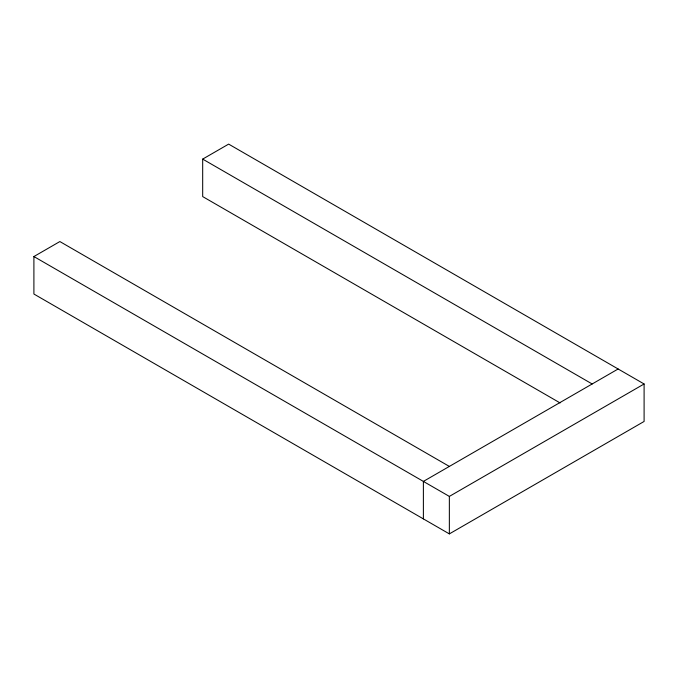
<?xml version="1.0" encoding="UTF-8"?>
<svg xmlns="http://www.w3.org/2000/svg" width="678" height="678" viewBox="0 0 678 678"><rect width="100%" height="100%" fill="white"/><g stroke="black" fill="none" stroke-linecap="round" stroke-linejoin="round"><path stroke-width="1.02" d="M560.096 402.935L202.68 196.586L202.68 159.101L228.647 144.109L644.1 383.977L644.1 421.453L449.353 533.891L33.9 294.023L33.9 256.547L59.867 241.554L449.353 466.422M618.133 368.985L423.386 481.414L423.386 518.899M33.9 256.547L449.353 496.406L644.1 383.977M202.68 159.101L592.165 383.977M449.353 496.406L449.353 533.891"/></g></svg>
